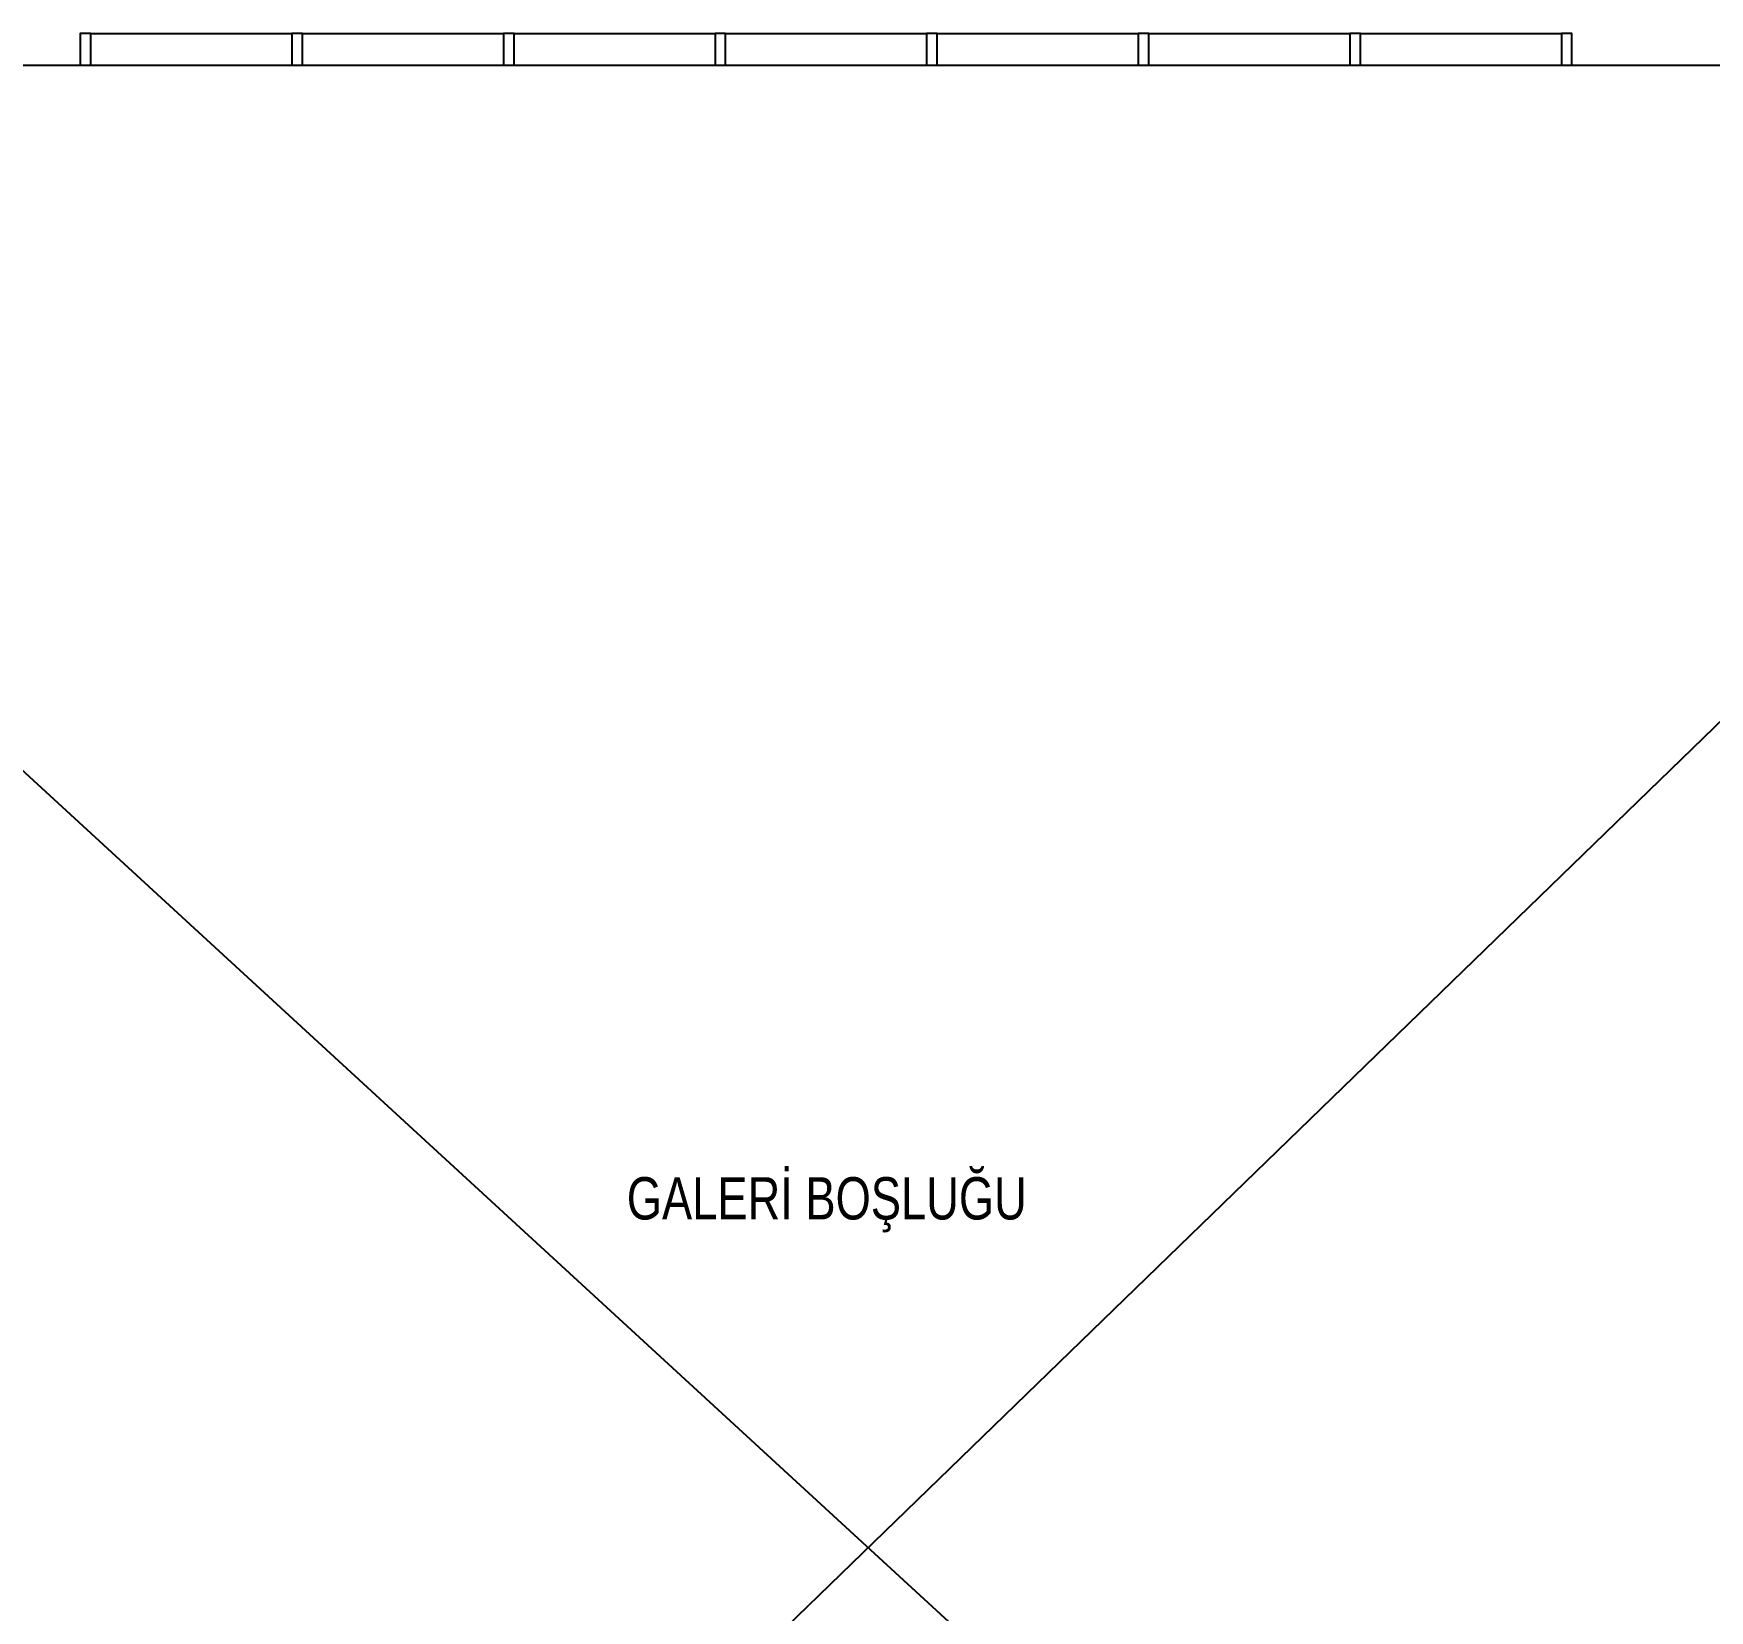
# Model space of a CAD drawing. Header units: centimetres. Extents: x 28733 to 98303, y -2883 to 8555.
# Drawn here: x 80916 to 81708, y 2243 to 2989 of the extents above; entities that cross this region are included whole.
import ezdxf

# ---------------------------------------------------------------- set-up
doc = ezdxf.new("R2010")
doc.units = ezdxf.units.CM
doc.header["$LTSCALE"] = 100
for name, color, linetype in [('A-ANNO-TEXT', 50, 'Continuous'), ('A-ELEV-04', 250, 'Continuous'), ('A-GLAZ-FRME', 12, 'Continuous'), ('A-GLAZ-FULL', 130, 'Continuous'), ('A-GLAZ-SILL', 8, 'Continuous')]:
    doc.layers.add(name, color=color, linetype=linetype)
doc.styles.add('Fields_100', font='act_simplex.shx', dxfattribs={"width": 0.8, "height": 20})

msp = doc.modelspace()

# ---------------------------------------------------------------- linework, layer by layer
at = {"layer": 'A-ELEV-04'}
for p, q in [((80547.86, 1533.12), (82033.36, 2973.62)), ((80548.36, 2973.62), (82033.36, 1608.62))]:
    msp.add_line(p, q, dxfattribs=at)
at = {"layer": 'A-GLAZ-FRME'}
for points in [[(80938.36, 2973.59), (80943.36, 2973.59), (80943.36, 2988.59), (80938.36, 2988.59)], [(81038.36, 2973.59), (81043.36, 2973.59), (81043.36, 2988.59), (81038.36, 2988.59)], [(81138.36, 2973.59), (81143.36, 2973.59), (81143.36, 2988.59), (81138.36, 2988.59)], [(81238.36, 2973.59), (81243.36, 2973.59), (81243.36, 2988.59), (81238.36, 2988.59)], [(81338.36, 2973.59), (81343.36, 2973.59), (81343.36, 2988.59), (81338.36, 2988.59)], [(81438.36, 2973.59), (81443.36, 2973.59), (81443.36, 2988.59), (81438.36, 2988.59)], [(81538.36, 2973.59), (81543.36, 2973.59), (81543.36, 2988.59), (81538.36, 2988.59)], [(81638.36, 2973.59), (81643.36, 2973.59), (81643.36, 2988.59), (81638.36, 2988.59)]]:
    msp.add_lwpolyline(points, close=True, dxfattribs=at)
at = {"layer": 'A-GLAZ-FULL'}
for p, q in [((80943.36, 2988.59), (81038.36, 2988.59)), ((81043.36, 2988.59), (81138.36, 2988.59)), ((81143.36, 2988.59), (81238.36, 2988.59)), ((81243.36, 2988.59), (81338.36, 2988.59)), ((81343.36, 2988.59), (81438.36, 2988.59)), ((81443.36, 2988.59), (81538.36, 2988.59)), ((81543.36, 2988.59), (81638.36, 2988.59))]:
    msp.add_line(p, q, dxfattribs=at)
at = {"layer": 'A-GLAZ-SILL'}
for p, q in [((80843.36, 2973.62), (80938.36, 2973.62)), ((80943.36, 2973.62), (81038.36, 2973.62)), ((81043.36, 2973.62), (81138.36, 2973.62)), ((81143.36, 2973.62), (81238.36, 2973.62)), ((81243.36, 2973.62), (81338.36, 2973.62)), ((81343.36, 2973.62), (81438.36, 2973.62)), ((81443.36, 2973.62), (81538.36, 2973.62)), ((81543.36, 2973.62), (81638.36, 2973.62)), ((81643.36, 2973.62), (81738.36, 2973.62))]:
    msp.add_line(p, q, dxfattribs=at)

# ---------------------------------------------------------------- texts
at = {"layer": 'A-ANNO-TEXT', "insert": (81291.17, 2447.94), "char_height": 20, "attachment_point": 2, "style": 'Fields_100'}
msp.add_mtext_dynamic_manual_height_columns('GALERİ BOŞLUĞU', width=436.6649, gutter_width=100, heights=[0], dxfattribs=at)

doc.saveas('drawing.dxf')
